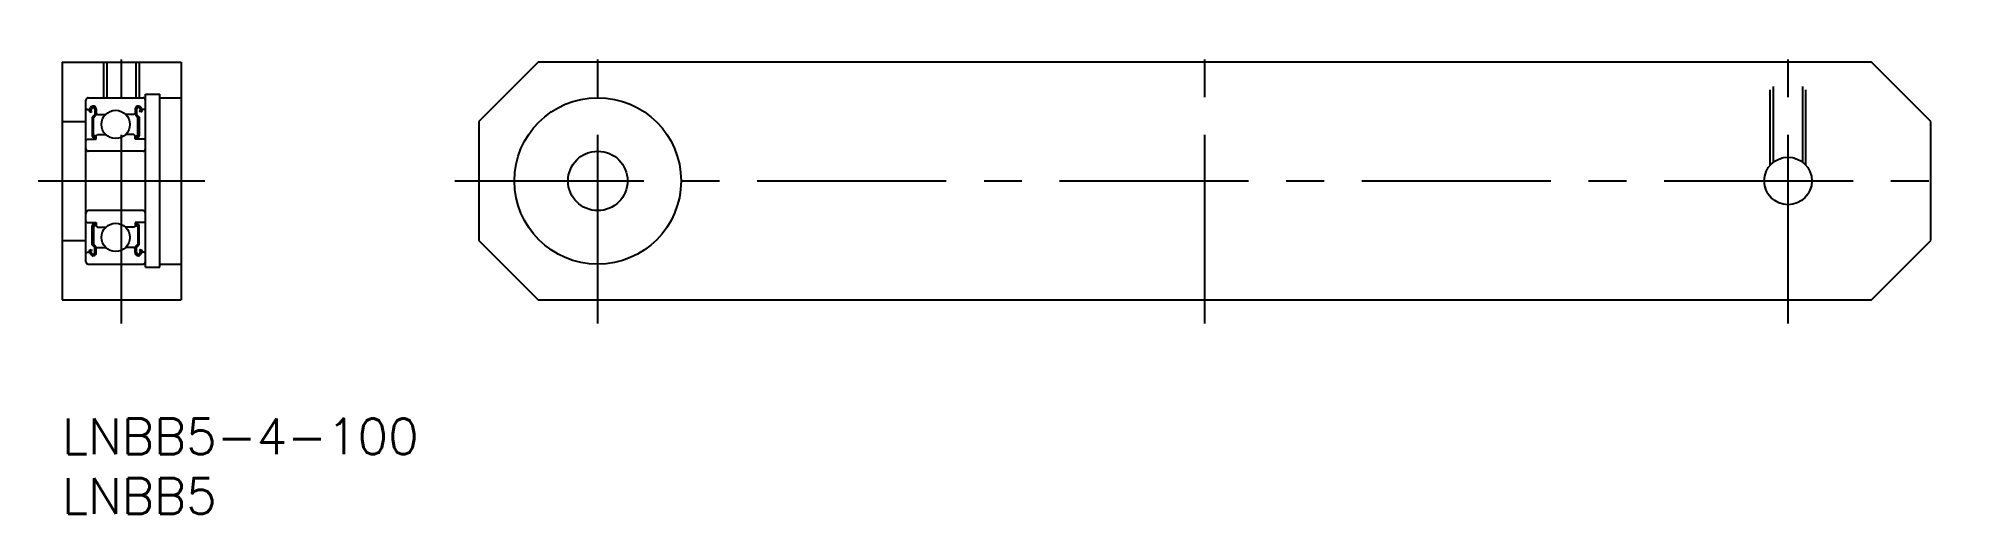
# Model space of a CAD drawing. Extents: x -2 to 159, y -8 to 32.
import ezdxf

# ---------------------------------------------------------------- set-up
doc = ezdxf.new("R2010")
doc.units = 0
doc.header["$LTSCALE"] = 0.5
doc.linetypes.add('CENTER', pattern=[50.8, 31.75, -6.35, 6.35, -6.35])
doc.linetypes.add('DASHED', pattern=[19.05, 12.7, -6.35])
for name, color, linetype in [('MSM_CENTER', 1, 'CENTER'), ('MSM_CONTINUOUS', 7, 'CONTINUOUS'), ('MSM_DASHED', 4, 'DASHED'), ('MSM_PART_NUMBER', 7, 'CONTINUOUS')]:
    doc.layers.add(name, color=color, linetype=linetype)
doc.styles.get("Standard").update_dxf_attribs({"font": 'txt.shx', "height": 3, "bigfont": 'bigfont.shx'})

# ---------------------------------------------------------------- blocks, each defined once
blk = doc.blocks.new('*U19')
at = {"layer": 'MSM_PART_NUMBER'}
blk.add_text('LNBB5-4-100', height=3, dxfattribs=at).set_placement((0, -3))
blk = doc.blocks.new('*U20')
at = {"layer": 'MSM_PART_NUMBER'}
blk.add_text('LNBB5', height=3, dxfattribs=at).set_placement((0, -8))

msp = doc.modelspace()

# ---------------------------------------------------------------- linework, layer by layer
at = {"layer": 'MSM_CENTER'}
for p, q in [((5, 8), (5, 32)), ((45, 8), (45, 32)), ((96, 8), (96, 32)), ((145, 8), (145, 32)), ((-2, 20), (12, 20)), ((33, 20), (159, 20))]:
    msp.add_line(p, q, dxfattribs=at)
at = {"layer": 'MSM_CONTINUOUS'}
for p, q in [((0, 30), (10, 30)), ((0, 30), (0, 10)), ((10, 30), (10, 10)), ((40, 30), (35, 25)), ((152, 30), (40, 30)), ((157, 25), (152, 30)), ((2, 13.2), (2, 26.8)), ((2, 26.1), (2.1, 26)), ((2.1, 26), (2.29, 26)), ((2.2, 27), (6.8, 27)), ((2.29, 26), (2.39, 26.16)), ((2.33, 25.84), (2.43, 25.78)), ((2.39, 25.94), (2.49, 26.1)), ((2.49, 25.88), (2.39, 25.94)), ((2.43, 25.78), (2.49, 25.88)), ((2.76, 26.03), (2.76, 25.6)), ((2.87, 26.03), (2.87, 25.55)), ((3.35, 27), (3.35, 27)), ((6.13, 26.03), (6.13, 25.55)), ((6.24, 26.03), (6.24, 25.6)), ((6.61, 25.94), (6.51, 26.1)), ((6.51, 25.88), (6.61, 25.94)), ((6.57, 25.78), (6.51, 25.88)), ((6.67, 25.84), (6.57, 25.78)), ((6.71, 26), (6.61, 26.16)), ((6.9, 26), (6.71, 26)), ((7, 26.1), (6.9, 26)), ((7, 12.73), (7, 27.3)), ((7, 27.3), (8.2, 27.3)), ((8.2, 12.73), (8.2, 27.3)), ((8.2, 27), (10, 27)), ((0, 25), (2, 25)), ((2.76, 25.6), (2.52, 25.37)), ((2.52, 25.37), (2.52, 23.79)), ((2.87, 25.55), (2.64, 25.32)), ((2.64, 23.79), (2.64, 25.32)), ((2.87, 25.7), (2.97, 25.6)), ((2.97, 25.6), (3.67, 25.6)), ((6.03, 25.6), (5.33, 25.6)), ((6.13, 25.7), (6.03, 25.6)), ((6.13, 25.55), (6.36, 25.32)), ((6.24, 25.6), (6.48, 25.37)), ((6.36, 23.79), (6.36, 25.32)), ((6.48, 25.37), (6.48, 23.79)), ((35, 25), (35, 15)), ((157, 15), (157, 25)), ((2, 23.4), (2.1, 23.5)), ((2.1, 23.5), (2.87, 23.5)), ((2.81, 23.79), (2.64, 23.79)), ((2.64, 23.67), (2.81, 23.67)), ((2.81, 23.67), (2.81, 23.79)), ((2.87, 23.8), (2.97, 23.9)), ((2.87, 23.5), (2.87, 23.8)), ((2.97, 23.9), (3.67, 23.9)), ((6.03, 23.9), (5.33, 23.9)), ((6.13, 23.8), (6.03, 23.9)), ((6.13, 23.5), (6.13, 23.8)), ((6.9, 23.5), (6.13, 23.5)), ((6.19, 23.67), (6.19, 23.79)), ((6.19, 23.79), (6.36, 23.79)), ((6.36, 23.67), (6.19, 23.67)), ((7, 23.4), (6.9, 23.5)), ((6.8, 22.5), (2.2, 22.5)), ((2, 16.6), (2.1, 16.5)), ((2.1, 16.5), (2.87, 16.5)), ((6.8, 17.5), (2.2, 17.5)), ((2.52, 14.63), (2.52, 16.21)), ((2.64, 16.33), (2.81, 16.33)), ((2.81, 16.21), (2.64, 16.21)), ((2.64, 16.21), (2.64, 14.68)), ((2.81, 16.33), (2.81, 16.21)), ((2.87, 16.5), (2.87, 16.2)), ((2.87, 16.2), (2.97, 16.1)), ((6.13, 16.2), (6.03, 16.1)), ((6.13, 16.5), (6.13, 16.2)), ((6.9, 16.5), (6.13, 16.5)), ((6.19, 16.33), (6.19, 16.21)), ((6.36, 16.33), (6.19, 16.33)), ((6.19, 16.21), (6.36, 16.21)), ((6.36, 16.21), (6.36, 14.68)), ((6.48, 14.63), (6.48, 16.21)), ((7, 16.6), (6.9, 16.5)), ((0, 15), (2, 15)), ((2.76, 14.4), (2.52, 14.63)), ((2.87, 14.45), (2.64, 14.68)), ((2.97, 16.1), (3.67, 16.1)), ((6.03, 16.1), (5.33, 16.1)), ((6.13, 14.45), (6.36, 14.68)), ((6.24, 14.4), (6.48, 14.63)), ((35, 15), (40, 10)), ((152, 10), (157, 15)), ((2, 13.9), (2.1, 14)), ((2.1, 14), (2.29, 14)), ((2.2, 13), (6.8, 13)), ((2.29, 14), (2.39, 13.84)), ((2.33, 14.16), (2.43, 14.22)), ((2.49, 14.12), (2.39, 14.06)), ((2.39, 14.06), (2.49, 13.9)), ((2.43, 14.22), (2.49, 14.12)), ((2.76, 13.97), (2.76, 14.4)), ((2.87, 13.97), (2.87, 14.45)), ((2.87, 14.3), (2.97, 14.4)), ((2.97, 14.4), (3.67, 14.4)), ((6.03, 14.4), (5.33, 14.4)), ((6.13, 14.3), (6.03, 14.4)), ((6.13, 13.97), (6.13, 14.45)), ((6.24, 13.97), (6.24, 14.4)), ((6.57, 14.22), (6.51, 14.12)), ((6.51, 14.12), (6.61, 14.06)), ((6.61, 14.06), (6.51, 13.9)), ((6.67, 14.16), (6.57, 14.22)), ((6.71, 14), (6.61, 13.84)), ((6.9, 14), (6.71, 14)), ((7, 13.9), (6.9, 14)), ((8.2, 13), (10, 13)), ((7, 12.73), (8.2, 12.73)), ((0, 10), (10, 10)), ((40, 10), (152, 10))]:
    msp.add_line(p, q, dxfattribs=at)
for centre, radius in [((4.5, 24.75), 1.19), ((45, 20), 7), ((45, 20), 2.5), ((145, 20), 2), ((4.5, 15.25), 1.19)]:
    msp.add_circle(centre, radius, dxfattribs=at)
for centre, radius, start, end in [((2.2, 26.8), 0.2, 90, 180), ((2.39, 25.94), 0.116, 150.0032, 239.9985), ((2.61, 26.03), 0.261, 0, 150.0001), ((2.61, 26.03), 0.145, 0, 149.9998), ((6.39, 26.03), 0.261, 29.9999, 180), ((6.39, 26.03), 0.145, 30.0002, 180), ((6.61, 25.94), 0.116, 300.0015, 29.9968), ((6.8, 26.8), 0.2, 0, 90), ((2.2, 22.7), 0.2, 180, 270), ((2.64, 23.79), 0.116, 180, 270), ((6.36, 23.79), 0.116, 270, 359.9999), ((6.8, 22.7), 0.2, 270, 0), ((2.2, 17.3), 0.2, 90, 180), ((2.64, 16.21), 0.116, 90, 180), ((6.36, 16.21), 0.116, 0.0001, 90), ((6.8, 17.3), 0.2, 0, 90), ((2.2, 13.2), 0.2, 180, 270), ((2.39, 14.06), 0.116, 120.0015, 209.9968), ((2.61, 13.97), 0.261, 209.9999, 0), ((2.61, 13.97), 0.145, 210.0002, 0), ((6.39, 13.97), 0.261, 180, 330.0001), ((6.39, 13.97), 0.145, 180, 329.9998), ((6.61, 14.06), 0.116, 330.0032, 59.9985), ((6.8, 13.2), 0.2, 270, 0)]:
    msp.add_arc(centre, radius, start, end, dxfattribs=at)
at = {"layer": 'MSM_DASHED'}
for p, q in [((3.5, 27), (3.5, 30)), ((3.77, 27), (3.77, 30)), ((6.23, 27), (6.23, 30)), ((6.5, 27), (6.5, 30)), ((143.5, 21.32), (143.5, 30)), ((143.77, 21.58), (143.77, 30)), ((146.23, 21.58), (146.23, 30)), ((146.5, 21.32), (146.5, 30))]:
    msp.add_line(p, q, dxfattribs=at)

# ---------------------------------------------------------------- block references
at = {"layer": 'MSM_CONTINUOUS'}
for name in ['*U19', '*U20']:
    msp.add_blockref(name, (0, 0), dxfattribs=at)

doc.saveas('drawing.dxf')
